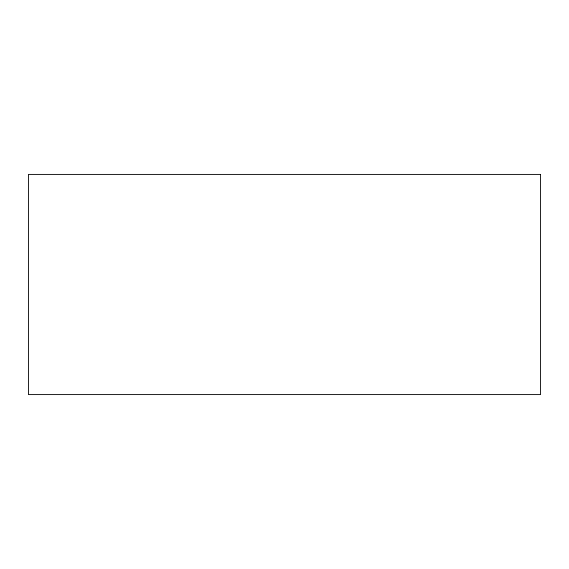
<?xml version="1.0" encoding="UTF-8"?>
<svg xmlns="http://www.w3.org/2000/svg" width="569" height="569" viewBox="0 0 569 569"><rect width="100%" height="100%" fill="white"/><g stroke="black" fill="none" stroke-linecap="round" stroke-linejoin="round"><path stroke-width="0.85" d="M540.55 174.413L28.45 174.413L28.45 394.587L540.55 394.587L540.55 174.413"/></g></svg>
